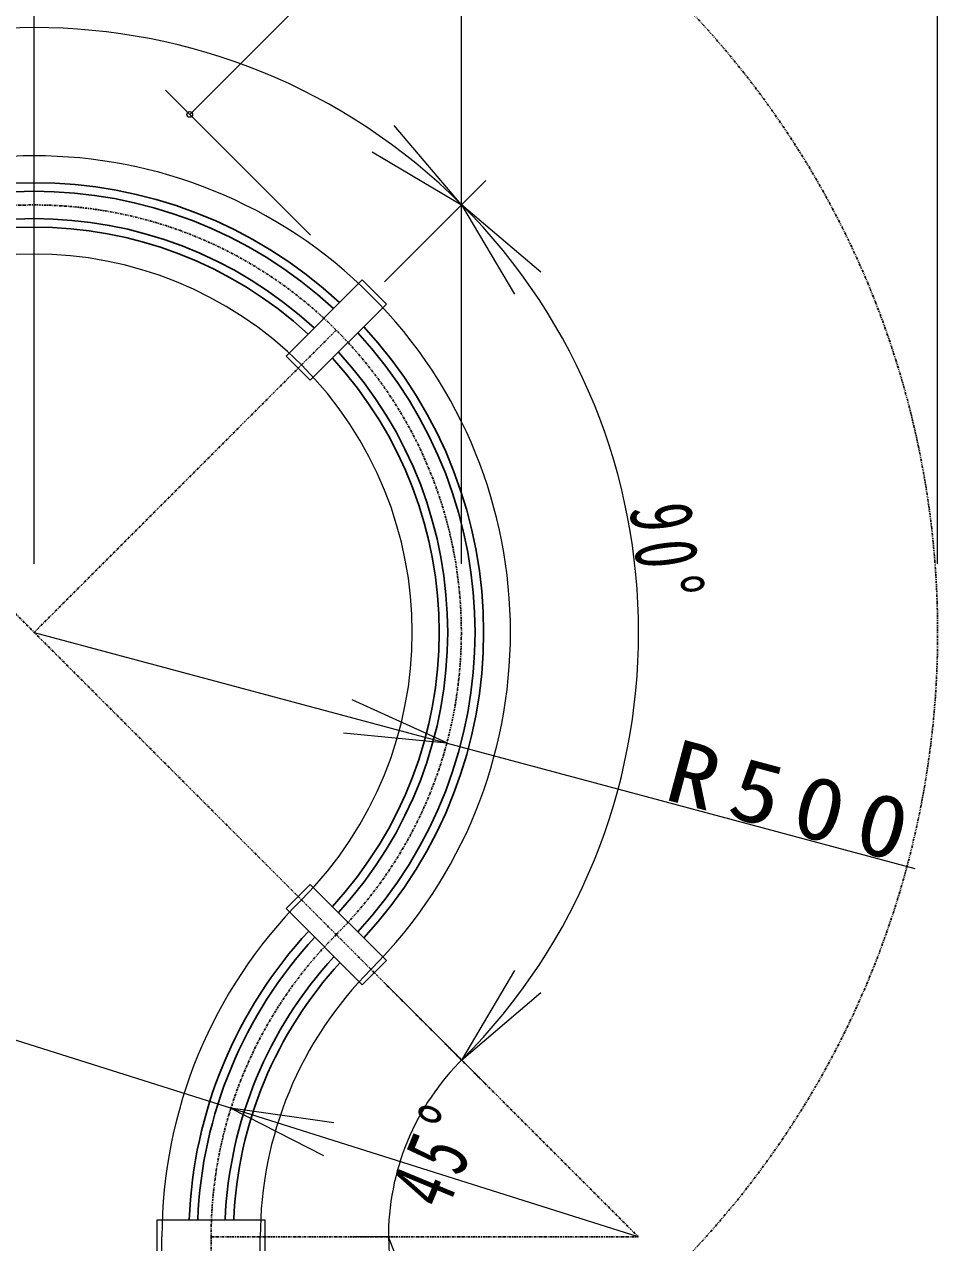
# Model space of a CAD drawing. Units: millimetres, scale not verified. Extents: x -15400 to 0, y 0 to 10680.
# Drawn here: x -10168 to -9099, y 7309 to 8734 of the extents above; entities that cross this region are included whole.
import ezdxf

# ---------------------------------------------------------------- set-up
doc = ezdxf.new("R2010")
doc.units = ezdxf.units.MM
doc.linetypes.add('USER2', pattern=[6, 3, -1, 1, -1])
doc.linetypes.add('USER3', pattern=[8, 3, -1, 1, -1, 1, -1])
doc.layers.add('線', color=2, linetype='Continuous', lineweight=25)
doc.layers.add('補助', color=2, linetype='Continuous', lineweight=50)
doc.styles.add('ＭＳ ゴシック', font='')
doc.styles.get('ＭＳ ゴシック').set_extended_font_data('MS Gothic')

# ---------------------------------------------------------------- blocks, each defined once
blk = doc.blocks.new('dimension_origin')
at = {"color": 0, "linetype": 'Continuous', "lineweight": -2}
blk.add_circle((0, 0), 1.25, dxfattribs=at)
blk = doc.blocks.new('open_arrow')
at = {"color": 0, "linetype": 'Continuous', "lineweight": -2}
blk.add_lwpolyline([(7.5, 1.25), (0, 0), (7.5, -1.25)], dxfattribs=at)

msp = doc.modelspace()

# ---------------------------------------------------------------- linework, layer by layer
at = {"layer": '線', "color": 20, "linetype": 'USER2'}
for p, q in [((-9803.16, 7668.947), (-10510.267, 8376.053)), ((-9803.16, 8376.053), (-10156.714, 8022.5)), ((-9803.16, 7668.947), (-9449.607, 7315.393)), ((-9949.607, 7315.393), (-9949.607, 6315.393)), ((-9949.607, 7315.393), (-9449.607, 7315.393))]:
    msp.add_line(p, q, dxfattribs=at)
at = {"layer": '線', "color": 7, "lineweight": 13}
for p, q in [((-10007.107, 6315.393), (-10007.107, 7315.393)), ((-9892.107, 6315.393), (-9892.107, 7315.393))]:
    msp.add_line(p, q, dxfattribs=at)
for points in [[(-9744.47, 8406.459), (-9833.566, 8317.364), (-9861.85, 8345.648), (-9772.755, 8434.743)], [(-9772.755, 7610.257), (-9861.85, 7699.352), (-9833.566, 7727.636), (-9744.47, 7638.541)], [(-10012.607, 7335.393), (-9886.607, 7335.393), (-9886.607, 7295.393), (-10012.607, 7295.393)]]:
    msp.add_lwpolyline(points, close=True, dxfattribs=at)
at = {"layer": '線', "linetype": 'USER3'}
msp.add_arc((-10156.714, 8022.5), 1057.5, 316.30541, 133.69459, dxfattribs=at)
at = {"layer": '線', "color": 7, "lineweight": 13}
for centre, radius, start, end in [((-10156.714, 8022.5), 557.5, 45, 135), ((-10156.714, 8022.5), 442.5, 45, 135), ((-10156.714, 8022.5), 557.5, 315, 45), ((-10156.714, 8022.5), 442.5, 315, 45), ((-9449.607, 7315.393), 557.5, 135, 180), ((-9449.607, 7315.393), 442.5, 135, 180)]:
    msp.add_arc(centre, radius, start, end, dxfattribs=at)
at = {"layer": '線'}
for centre, radius, start, end in [((-10156.714, 8022.5), 526, 47.17907, 132.82093), ((-10156.714, 8022.5), 516, 47.22132, 132.77868), ((-10156.714, 8022.5), 484, 47.36827, 132.63173), ((-10156.714, 8022.5), 474, 47.41826, 132.58174), ((-10156.714, 8022.5), 526, 317.17907, 42.82093), ((-10156.714, 8022.5), 516, 317.22132, 42.77868), ((-10156.714, 8022.5), 474, 317.41826, 42.58174), ((-10156.714, 8022.5), 484, 317.36827, 42.63173), ((-9449.607, 7315.393), 526, 137.17907, 177.82093), ((-9449.607, 7315.393), 516, 137.22132, 177.77868), ((-9449.607, 7315.393), 484, 137.36827, 177.63173), ((-9449.607, 7315.393), 474, 137.41826, 177.58174)]:
    msp.add_arc(centre, radius, start, end, dxfattribs=at)
at = {"layer": '線', "color": 20, "linetype": 'USER2'}
for centre, start, end in [((-10156.714, 8022.5), 315, 135), ((-9449.607, 7315.393), 135, 180)]:
    msp.add_arc(centre, 500, start, end, dxfattribs=at)
at = {"layer": '補助', "lineweight": 13}
for p, q in [((-9099.214, 8102.5), (-9099.214, 10320)), ((-9656.714, 8102.5), (-9656.714, 9920)), ((-10156.714, 8102.5), (-10156.714, 9520)), ((-10156.714, 8102.5), (-10156.714, 9520)), ((-9656.714, 8102.5), (-9656.714, 9520)), ((-9974.656, 8628.359), (-9620.983, 8982.033)), ((-9833.466, 8487.169), (-10002.941, 8656.644)), ((-9746.592, 8432.622), (-9628.151, 8551.062)), ((-9746.592, 8432.622), (-9628.151, 8551.062)), ((-10156.714, 8022.5), (-9125.841, 7746.278)), ((-9449.607, 7315.393), (-10467.45, 7636.318)), ((-9746.592, 7612.378), (-9628.151, 7493.938)), ((-9656.436, 7522.222), (-9684.72, 7550.506)), ((-9742.107, 7315.393), (-9782.107, 7315.393))]:
    msp.add_line(p, q, dxfattribs=at)
for centre, radius, start, end in [((-10156.714, 8022.5), 707.5, 45, 135), ((-10156.714, 8022.5), 707.5, 315, 45), ((-9449.607, 7315.393), 292.5, 134.41235, 180.58765)]:
    msp.add_arc(centre, radius, start, end, dxfattribs=at)

# ---------------------------------------------------------------- block references
for name, p, xscale, yscale, rotation in [('dimension_origin', (-9974.656, 8628.359), 2.67, 2.67, 45), ('open_arrow', (-9656.436, 8522.778), 16, 16, 139.9), ('open_arrow', (-9656.436, 8522.778), 16, 16, 310.1), ('open_arrow', (-9673.751, 7893.09), 16, 16, 165), ('open_arrow', (-9656.436, 7522.222), 16, 16, 49.9), ('open_arrow', (-9926.465, 7465.746), 16, 16, 342.5), ('open_arrow', (-9742.107, 7315.393), 16, 16, 281.8)]:
    msp.add_blockref(name, p, dxfattribs=dict(at, xscale=xscale, yscale=yscale, rotation=rotation))

# ---------------------------------------------------------------- texts
at = {"layer": '補助', "char_height": 73.31, "style": 'ＭＳ ゴシック'}
for s, insert, attachment_point, rotation in [('\\T1.33;\\W0.65;90°', (-9453.646, 8110.072), 8, 277.1), ('\\T1.33;\\W1.15;R500', (-9274.61, 7787.176), 8, 345), ('\\T1.33;\\W0.65;45°', (-9718.918, 7426.945), 2, 67.5)]:
    msp.add_mtext(s, dxfattribs=dict(at, insert=insert, attachment_point=attachment_point, rotation=rotation))

doc.saveas('drawing.dxf')
